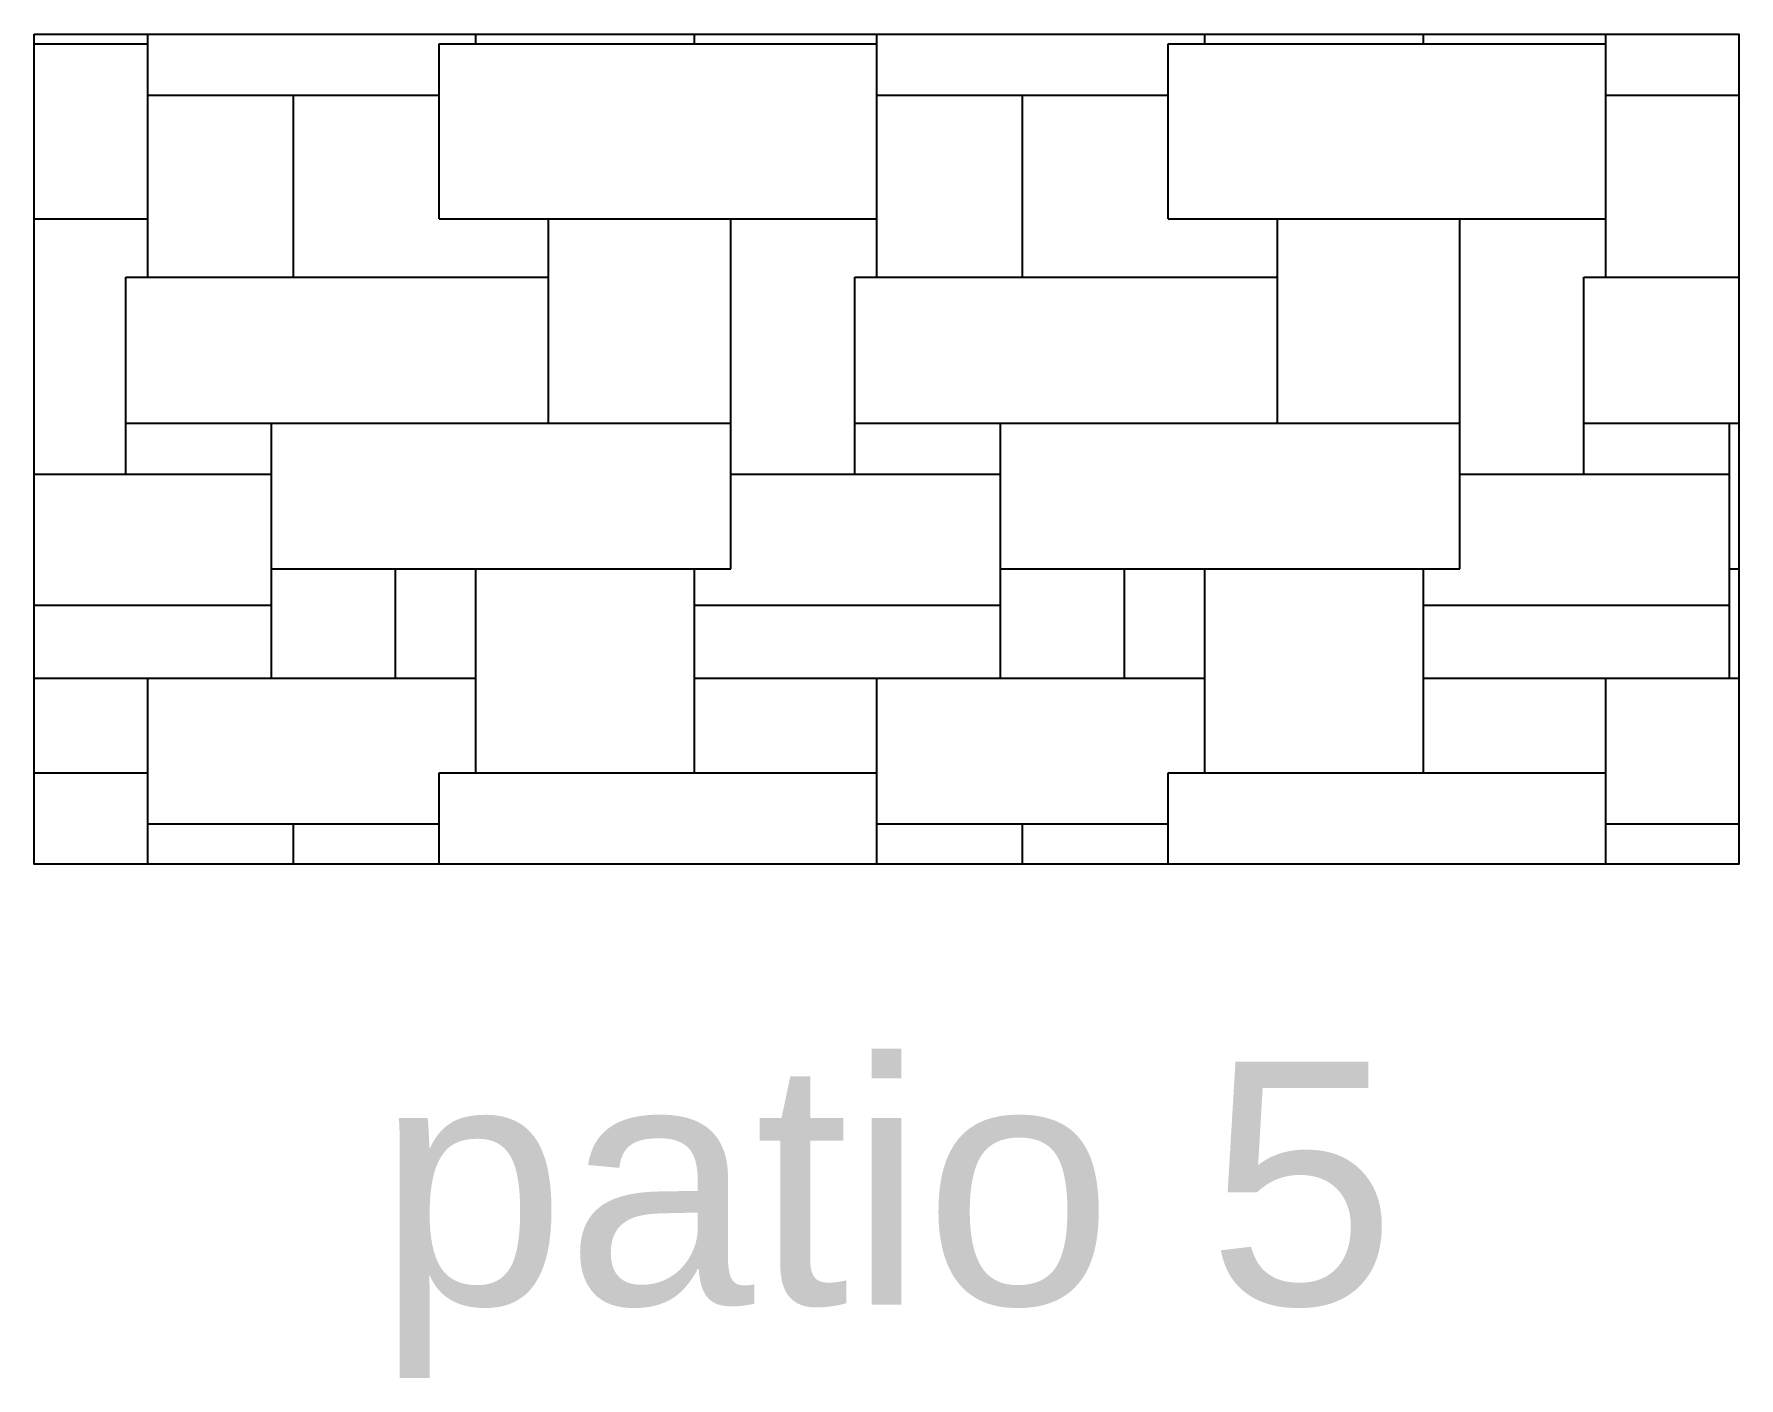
# Model space of a CAD drawing. Header units: millimetres. Extents: x 22.546 to 23.248, y 31.585 to 32.138.
import ezdxf
from ezdxf.enums import TextEntityAlignment as Align

# ---------------------------------------------------------------- set-up
doc = ezdxf.new("R2010")
doc.units = ezdxf.units.MM
doc.styles.add('ARIAL', font='arial.ttf')

# ---------------------------------------------------------------- blocks, each defined once
blk = doc.blocks.new('dati teatteggi')
blk.add_lwpolyline([(0, 0.34164), (0.70157, 0.34164), (0.70157, 0), (0, 0), (0, 0.34164)])
at = {"style": 'ARIAL'}
blk.add_attdef('DATI', text='', height=0.1, dxfattribs=at).set_placement((0.35078, -0.15708), align=Align.CENTER)

msp = doc.modelspace()

# ---------------------------------------------------------------- hatches: boundary and pattern name
h = msp.add_hatch()
h.set_pattern_fill('PATIO5', color=256, scale=0.3, pattern_type=2)
h.set_pattern_definition([(0, (-2246.31616, -1067.52244), (0.3, 0.3), [0.249, -0.051]), (90, (-2246.31616, -1067.54344), (-0.3, 0.3), [0.081, -0.219]), (0, (-2246.31616, -1067.46244), (0.3, 0.3), [0.174, -0.126]), (90, (-2246.06716, -1067.58244), (-0.3, 0.3), [0.144, -0.156]), (0, (-2246.18716, -1067.43844), (0.3, 0.3), [0.18, -0.12]), (0, (-2246.18716, -1067.36644), (0.3, 0.3), [0.18, -0.12]), (90, (-2246.18716, -1067.43844), (-0.3, 0.3), [0.072, -0.228]), (90, (-2246.17216, -1067.36644), (-0.3, 0.3), [0.084, -0.216]), (90, (-2246.08216, -1067.36644), (-0.3, 0.3), [0.084, -0.216]), (90, (-2246.14216, -1067.52244), (-0.3, 0.3), [0.084, -0.216]), (90, (-2246.30716, -1067.46244), (-0.3, 0.3), [0.135, -0.165]), (0, (-2246.30716, -1067.38744), (0.3, 0.3), [0.12, -0.18]), (0, (-2246.38216, -1067.32744), (0.3, 0.3), [0.21, -0.09]), (90, (-2246.25616, -1067.32744), (-0.3, 0.3), [0.105, -0.195]), (90, (-2246.20516, -1067.32744), (-0.3, 0.3), [0.045, -0.255]), (0, (-2246.38216, -1067.29744), (0.3, 0.3), [0.126, -0.174]), (0, (-2246.36716, -1067.24344), (0.3, 0.3), [0.111, -0.189]), (0, (-2246.25616, -1067.28244), (0.3, 0.3), [0.189, -0.111]), (90, (-2246.24716, -1067.16244), (-0.3, 0.3), [0.075, -0.225])])
h.paths.add_polyline_path([(23.24794, 32.13791), (22.54637, 32.13791), (22.54637, 31.79628), (23.24794, 31.79628)])

# ---------------------------------------------------------------- block references
ref = msp.add_blockref('dati teatteggi', (22.54637, 31.79628))
ref.add_attrib('DATI', 'patio 5', dxfattribs={"height": 0.1, "style": 'ARIAL'}).set_placement((22.89716, 31.61495), align=Align.CENTER)

doc.saveas('drawing.dxf')
